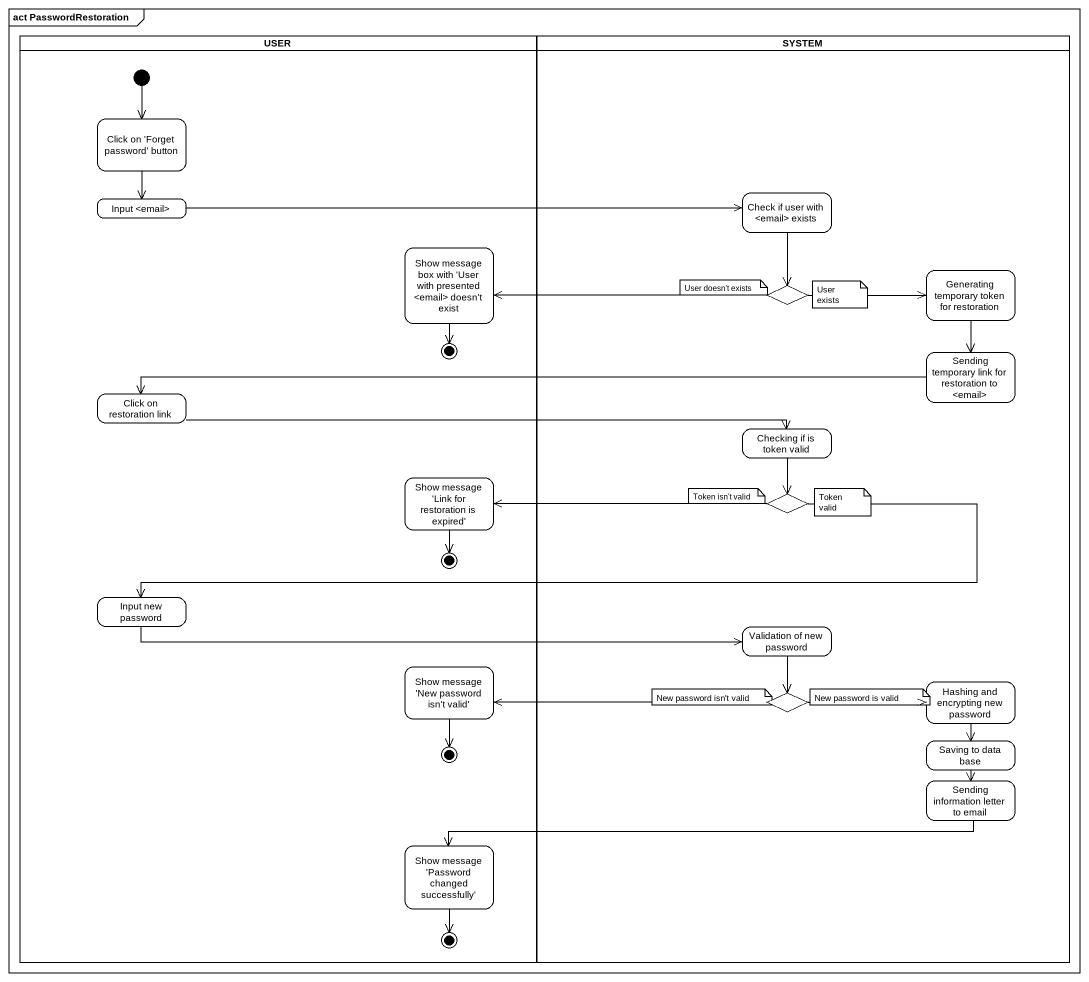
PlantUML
@startuml
mainframe act PasswordRestoration
hide empty description
state USER <<partition>> {
  state "Click on 'Forget password' button" as Click_on_Forget_password
  state "Input <email>" as Input_email
  state "Show message box with 'User with presented <email> doesn't exist" as Show_message_box_with_User
  state final1 <<end>>
  state "Click on restoration link" as Click_on_restoration_link
  state "Show message 'Link for restoration is expired'" as Show_message_Link_for
  state final2 <<end>>
  state "Input new password" as Input_new_password
  state "Show message 'New password isn't valid'" as Show_message_New_password
  state final3 <<end>>
  state "Show message 'Password changed successfully'" as Show_message_Password
  state final4 <<end>>
  [*] --> Click_on_Forget_password
}
state SYSTEM <<partition>> {
  state "Check if user with <email> exists" as Check_if_user_with_email
  state choice1 <<choice>>
  state "Generating temporary token for restoration" as Generating_temporary_token
  state "Sending temporary link for restoration to <email>" as Sending_temporary_link_for
  state "Checking if is token valid" as Checking_if_is_token_valid
  state choice2 <<choice>>
  state "Validation of new password" as Validation_of_new_password
  state "Hashing and encrypting new password" as Hashing_and_encrypting_new
  state choice3 <<choice>>
  state "Saving to data base" as Saving_to_data_base
  state "Sending information letter to email" as Sending_information_letter
}
Click_on_Forget_password --> Input_email
Input_email -right-> Check_if_user_with_email
Check_if_user_with_email --> choice1
Show_message_box_with_User --> final1
choice1 -left-> Show_message_box_with_User
choice1 -right-> Generating_temporary_token
Generating_temporary_token --> Sending_temporary_link_for
Sending_temporary_link_for -left-> Click_on_restoration_link
Click_on_restoration_link -right-> Checking_if_is_token_valid
Checking_if_is_token_valid --> choice2
Show_message_Link_for --> final2
choice2 -left-> Show_message_Link_for
choice2 -left-> Input_new_password
Input_new_password -right-> Validation_of_new_password
Validation_of_new_password --> choice3
Show_message_New_password --> final3
Hashing_and_encrypting_new --> Saving_to_data_base
choice3 -left-> Show_message_New_password
choice3 -right-> Hashing_and_encrypting_new
Saving_to_data_base --> Sending_information_letter
Sending_information_letter -left-> Show_message_Password
Show_message_Password --> final4
note as N1
  User doesn't exists
end note
note as N2
  User exists
end note
note as N3
  Token isn't valid
end note
note as N4
  Token valid
end note
note as N5
  New password isn't valid
end note
note as N6
  New password is valid
end note
@enduml
